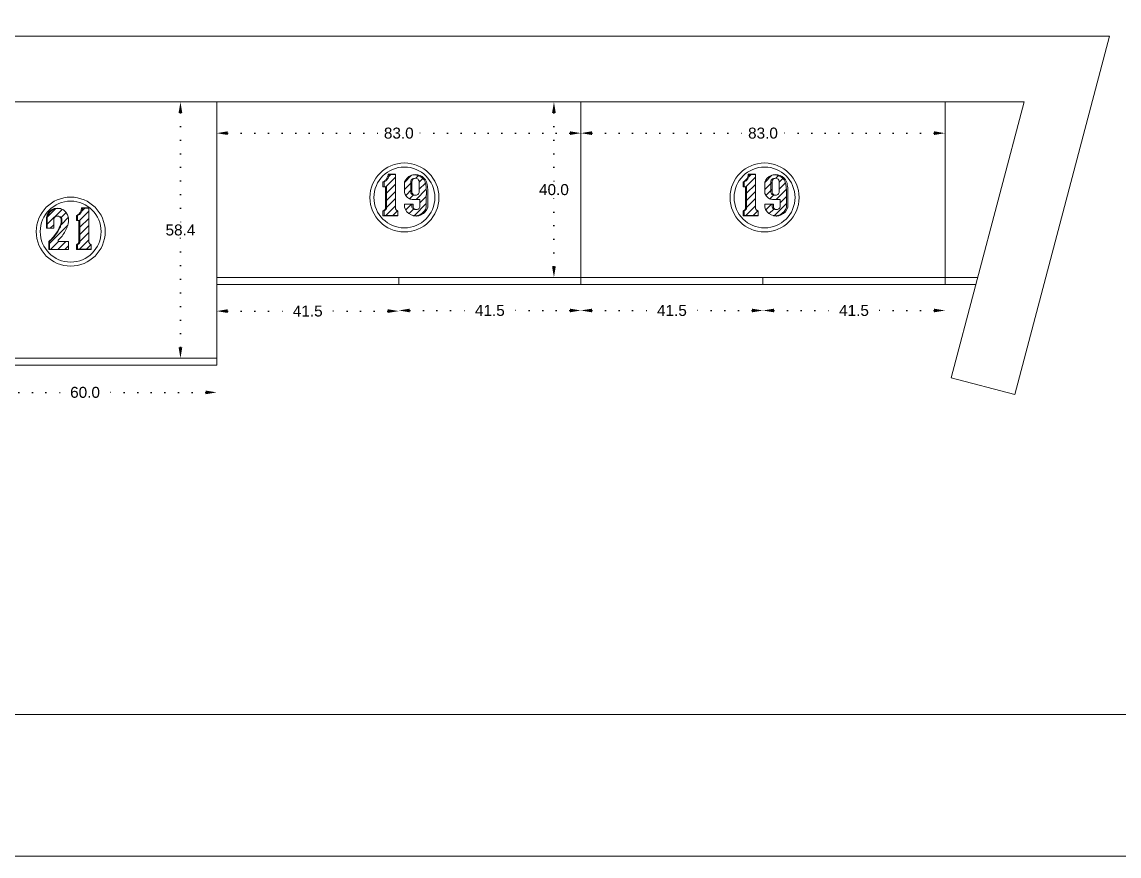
# Model space of a CAD drawing. Header units: inches. Extents: x -1979 to 7680, y -968 to 3127.
# Drawn here: x 5305.4 to 5555.5, y 553.8 to 743.9 of the extents above; entities that cross this region are included whole.
import ezdxf

# ---------------------------------------------------------------- set-up
doc = ezdxf.new("R2010")
doc.units = ezdxf.units.IN
doc.header["$MEASUREMENT"] = 0
doc.linetypes.add('ACAD_ISO07W100', pattern=[3, 0, -3])
doc.styles.get("Standard").update_dxf_attribs({"font": 'arial.ttf'})
doc.dimstyles.new('Copy of Standard', dxfattribs={"dimtxt": 2.5, "dimasz": 2.5, "dimexe": 0.18, "dimexo": 0.0625, "dimgap": 0.09, "dimtad": 0, "dimtih": 1, "dimtoh": 1, "dimdec": 1, "dimzin": 0, "dimdsep": 46, "dimtxsty": 'Standard', "dimcen": 0.09, "dimse1": 1, "dimse2": 1, "dimadec": 0, "dimazin": 0, "dimtfac": 1, "dimtdec": 1, "dimtix": 1, "dimtofl": 0, "dimtmove": 0, "dimatfit": 3, "dimfxl": 1, "dimtolj": 1, "dimtzin": 0, "dimarcsym": 0})
pattern_1 = [(45, (4779.6773, 1275.2771), (-0.8148213, 0.8148213), [])]
pattern_2 = [(45, (4697.6027, 1275.2771), (-0.8148213, 0.8148213), [])]
pattern_3 = [(45, (4657.0852, 1269.1722), (-0.8148213, 0.8148213), [])]

# ---------------------------------------------------------------- blocks, each defined once
blk = doc.blocks.new('*D240')
at = {"color": 0, "linetype": 'ACAD_ISO07W100', "lineweight": -2, "transparency": 16777216}
for p, q in [((5292.32, 659.47), (5316.48, 659.47)), ((5347.32, 659.47), (5323.16, 659.47))]:
    blk.add_line(p, q, dxfattribs=at)
at = {"color": 0, "transparency": 16777216}
for points in [[(5292.32, 659.89), (5292.32, 659.06), (5289.82, 659.47)], [(5347.32, 659.89), (5347.32, 659.06), (5349.82, 659.47)]]:
    blk.add_solid(points, dxfattribs=at)
at = {"layer": 'Defpoints', "color": 0, "transparency": 16777216}
for p in [(5349.82, 665.67), (5289.82, 659.47), (5289.82, 655.67)]:
    blk.add_point(p, dxfattribs=at)
at = {"color": 0, "lineweight": 20, "transparency": 16777216, "insert": (5319.82, 659.47), "char_height": 2.5, "attachment_point": 5}
blk.add_mtext('\\A1;60.0', dxfattribs=at)
blk = doc.blocks.new('*D235')
at = {"color": 0, "linetype": 'ACAD_ISO07W100', "lineweight": -2, "transparency": 16777216}
for p, q in [((5341.56, 723.17), (5341.56, 697.83)), ((5341.56, 669.77), (5341.56, 695.1))]:
    blk.add_line(p, q, dxfattribs=at)
at = {"color": 0, "transparency": 16777216}
for points in [[(5341.14, 723.17), (5341.98, 723.17), (5341.56, 725.67)], [(5341.14, 669.77), (5341.98, 669.77), (5341.56, 667.27)]]:
    blk.add_solid(points, dxfattribs=at)
at = {"layer": 'Defpoints', "color": 0, "transparency": 16777216}
for p in [(5341.56, 725.67), (5349.82, 725.67), (5349.82, 667.27)]:
    blk.add_point(p, dxfattribs=at)
at = {"color": 0, "lineweight": 20, "transparency": 16777216, "insert": (5341.56, 696.47), "char_height": 2.5, "attachment_point": 5}
blk.add_mtext('\\A1;58.4', dxfattribs=at)
blk = doc.blocks.new('*D236')
at = {"color": 0, "linetype": 'ACAD_ISO07W100', "lineweight": -2, "transparency": 16777216}
for p, q in [((5476.82, 678.14), (5491.67, 678.14)), ((5513.32, 678.14), (5498.47, 678.14))]:
    blk.add_line(p, q, dxfattribs=at)
at = {"color": 0, "transparency": 16777216}
for points in [[(5476.82, 678.55), (5476.82, 677.72), (5474.32, 678.14)], [(5513.32, 678.55), (5513.32, 677.72), (5515.82, 678.14)]]:
    blk.add_solid(points, dxfattribs=at)
at = {"layer": 'Defpoints', "color": 0, "transparency": 16777216}
for p in [(5474.32, 684.07), (5515.82, 679.07), (5515.82, 678.14)]:
    blk.add_point(p, dxfattribs=at)
at = {"color": 0, "lineweight": 20, "transparency": 16777216, "insert": (5495.07, 678.14), "char_height": 2.5, "attachment_point": 5}
blk.add_mtext('\\A1;41.5', dxfattribs=at)
blk = doc.blocks.new('*D237')
at = {"color": 0, "linetype": 'ACAD_ISO07W100', "lineweight": -2, "transparency": 16777216}
for p, q in [((5435.32, 678.14), (5450.17, 678.14)), ((5471.82, 678.14), (5456.97, 678.14))]:
    blk.add_line(p, q, dxfattribs=at)
at = {"color": 0, "transparency": 16777216}
for points in [[(5435.32, 678.55), (5435.32, 677.72), (5432.82, 678.14)], [(5471.82, 678.55), (5471.82, 677.72), (5474.32, 678.14)]]:
    blk.add_solid(points, dxfattribs=at)
at = {"layer": 'Defpoints', "color": 0, "transparency": 16777216}
for p in [(5432.82, 684.07), (5474.32, 684.07), (5474.32, 678.14)]:
    blk.add_point(p, dxfattribs=at)
at = {"color": 0, "lineweight": 20, "transparency": 16777216, "insert": (5453.57, 678.14), "char_height": 2.5, "attachment_point": 5}
blk.add_mtext('\\A1;41.5', dxfattribs=at)
blk = doc.blocks.new('*D238')
at = {"color": 0, "linetype": 'ACAD_ISO07W100', "lineweight": -2, "transparency": 16777216}
for p, q in [((5393.82, 678.14), (5408.67, 678.14)), ((5430.32, 678.14), (5415.47, 678.14))]:
    blk.add_line(p, q, dxfattribs=at)
at = {"color": 0, "transparency": 16777216}
for points in [[(5393.82, 678.55), (5393.82, 677.72), (5391.32, 678.14)], [(5430.32, 678.55), (5430.32, 677.72), (5432.82, 678.14)]]:
    blk.add_solid(points, dxfattribs=at)
at = {"layer": 'Defpoints', "color": 0, "transparency": 16777216}
for p in [(5391.32, 684.07), (5432.82, 684.07), (5432.82, 678.14)]:
    blk.add_point(p, dxfattribs=at)
at = {"color": 0, "lineweight": 20, "transparency": 16777216, "insert": (5412.07, 678.14), "char_height": 2.5, "attachment_point": 5}
blk.add_mtext('\\A1;41.5', dxfattribs=at)
blk = doc.blocks.new('*D239')
at = {"color": 0, "linetype": 'ACAD_ISO07W100', "lineweight": -2, "transparency": 16777216}
for p, q in [((5352.32, 678), (5367.17, 678)), ((5388.82, 678), (5373.97, 678))]:
    blk.add_line(p, q, dxfattribs=at)
at = {"color": 0, "transparency": 16777216}
for points in [[(5352.32, 678.42), (5352.32, 677.58), (5349.82, 678)], [(5388.82, 678.42), (5388.82, 677.58), (5391.32, 678)]]:
    blk.add_solid(points, dxfattribs=at)
at = {"layer": 'Defpoints', "color": 0, "transparency": 16777216}
for p in [(5391.32, 684.07), (5349.82, 679.07), (5391.32, 678)]:
    blk.add_point(p, dxfattribs=at)
at = {"color": 0, "lineweight": 20, "transparency": 16777216, "insert": (5370.57, 678), "char_height": 2.5, "attachment_point": 5}
blk.add_mtext('\\A1;41.5', dxfattribs=at)
blk = doc.blocks.new('*D245')
at = {"color": 0, "linetype": 'ACAD_ISO07W100', "lineweight": -2, "transparency": 16777216}
for p, q in [((5426.68, 723.17), (5426.68, 707.03)), ((5426.68, 688.17), (5426.68, 704.3))]:
    blk.add_line(p, q, dxfattribs=at)
at = {"color": 0, "transparency": 16777216}
for points in [[(5426.26, 723.17), (5427.1, 723.17), (5426.68, 725.67)], [(5426.26, 688.17), (5427.1, 688.17), (5426.68, 685.67)]]:
    blk.add_solid(points, dxfattribs=at)
at = {"layer": 'Defpoints', "color": 0, "transparency": 16777216}
for p in [(5426.68, 725.67), (5432.82, 725.67), (5432.82, 685.67)]:
    blk.add_point(p, dxfattribs=at)
at = {"color": 0, "lineweight": 20, "transparency": 16777216, "insert": (5426.68, 705.67), "char_height": 2.5, "attachment_point": 5}
blk.add_mtext('\\A1;40.0', dxfattribs=at)
blk = doc.blocks.new('*D283')
at = {"color": 0, "linetype": 'ACAD_ISO07W100', "lineweight": -2, "transparency": 16777216}
for p, q in [((5352.32, 718.55), (5387.99, 718.55)), ((5430.32, 718.55), (5394.65, 718.55))]:
    blk.add_line(p, q, dxfattribs=at)
at = {"color": 0, "transparency": 16777216}
for points in [[(5352.32, 718.97), (5352.32, 718.14), (5349.82, 718.55)], [(5430.32, 718.97), (5430.32, 718.14), (5432.82, 718.55)]]:
    blk.add_solid(points, dxfattribs=at)
at = {"layer": 'Defpoints', "color": 0, "transparency": 16777216}
for p in [(5349.82, 725.67), (5432.82, 725.67), (5432.82, 718.55)]:
    blk.add_point(p, dxfattribs=at)
at = {"color": 0, "lineweight": 20, "transparency": 16777216, "insert": (5391.32, 718.55), "char_height": 2.5, "attachment_point": 5}
blk.add_mtext('\\A1;83.0', dxfattribs=at)
blk = doc.blocks.new('*D284')
at = {"color": 0, "linetype": 'ACAD_ISO07W100', "lineweight": -2, "transparency": 16777216}
for p, q in [((5435.32, 718.55), (5470.99, 718.55)), ((5513.32, 718.55), (5477.65, 718.55))]:
    blk.add_line(p, q, dxfattribs=at)
at = {"color": 0, "transparency": 16777216}
for points in [[(5435.32, 718.97), (5435.32, 718.14), (5432.82, 718.55)], [(5513.32, 718.97), (5513.32, 718.14), (5515.82, 718.55)]]:
    blk.add_solid(points, dxfattribs=at)
at = {"layer": 'Defpoints', "color": 0, "transparency": 16777216}
for p in [(5432.82, 725.67), (5515.82, 725.67), (5515.82, 718.55)]:
    blk.add_point(p, dxfattribs=at)
at = {"color": 0, "lineweight": 20, "transparency": 16777216, "insert": (5474.32, 718.55), "char_height": 2.5, "attachment_point": 5}
blk.add_mtext('\\A1;83.0', dxfattribs=at)

msp = doc.modelspace()

# ---------------------------------------------------------------- hatches: boundary and pattern name
at = {"lineweight": 20}
h = msp.add_hatch(dxfattribs=at)
h.set_pattern_fill('ANSI31', color=256, scale=9.218651)
h.set_pattern_definition(pattern_2)
h.paths.add_polyline_path([(5390.96, 700.89), (5390.89, 700.92), (5390.83, 700.97), (5390.77, 701.01), (5390.71, 701.07), (5390.67, 701.13), (5390.63, 701.2), (5390.6, 701.27), (5390.57, 701.34), (5390.56, 701.42), (5390.56, 701.49), (5390.56, 709.13), (5389.12, 709.13), (5389.1, 708.96), (5389.06, 708.78), (5389.01, 708.61), (5388.95, 708.44), (5388.87, 708.28), (5388.77, 708.13), (5388.66, 707.98), (5388.54, 707.85), (5388.41, 707.72), (5388.27, 707.61), (5388.12, 707.51), (5387.97, 707.43), (5387.97, 706.34), (5388.28, 706.34), (5388.52, 706.33), (5388.52, 701.52), (5388.51, 701.45), (5388.49, 701.38), (5388.46, 701.31), (5388.43, 701.24), (5388.39, 701.17), (5388.34, 701.12), (5388.29, 701.06), (5388.24, 701.01), (5388.17, 700.97), (5388.11, 700.94), (5388.04, 700.91), (5387.97, 700.89), (5387.97, 699.79), (5391.11, 699.79), (5391.11, 700.85), (5391.04, 700.87)])
h = msp.add_hatch(dxfattribs=at)
h.set_pattern_fill('ANSI31', color=256, scale=9.218651)
h.set_pattern_definition(pattern_2)
h.paths.add_polyline_path([(5397.59, 704.39), (5397.6, 704.52), (5397.61, 704.82), (5397.61, 705.13), (5397.6, 705.43), (5397.59, 705.74), (5397.56, 706.1), (5397.53, 706.43), (5397.47, 706.76), (5397.4, 707.09), (5397.32, 707.42), (5397.07, 707.88), (5396.74, 708.28), (5396.33, 708.62), (5395.87, 708.86), (5395.37, 709.01), (5394.85, 709.07), (5394.53, 709.04), (5394.1, 708.91), (5393.64, 708.66), (5393.23, 708.32), (5392.89, 707.91), (5392.64, 707.45), (5392.64, 705.01), (5392.7, 704.79), (5392.79, 704.58), (5392.89, 704.38), (5393.02, 704.19), (5393.17, 704.02), (5393.34, 703.87), (5393.53, 703.73), (5393.73, 703.62), (5393.94, 703.54), (5394.16, 703.47), (5394.38, 703.43), (5394.42, 703.43), (5395.83, 703.43), (5396.13, 703.42), (5396.13, 701.69), (5396.07, 701.53), (5395.97, 701.4), (5395.84, 701.28), (5395.7, 701.2), (5395.54, 701.15), (5395.37, 701.13), (5395.2, 701.15), (5394.91, 701.18), (5394.75, 701.23), (5394.61, 701.32), (5394.49, 701.43), (5394.39, 701.56), (5394.32, 701.71), (5394.32, 702.38), (5392.64, 702.38), (5392.64, 701.69), (5392.86, 701.13), (5393.19, 700.64), (5393.62, 700.23), (5394.12, 699.93), (5394.62, 699.76), (5394.98, 699.72), (5395.57, 699.78), (5396.12, 699.97), (5396.62, 700.28), (5397.05, 700.68), (5397.38, 701.17), (5397.59, 701.71)])
h.paths.add_polyline_path([(5395.78, 704.69), (5395.65, 704.56), (5395.49, 704.47), (5395.32, 704.41), (5395.14, 704.39), (5394.96, 704.41), (5394.78, 704.47), (5394.62, 704.56), (5394.49, 704.69), (5394.39, 704.84), (5394.32, 705.01), (5394.32, 707.45), (5394.35, 707.66), (5394.43, 707.86), (5394.56, 708.03), (5394.73, 708.16), (5394.93, 708.24), (5395.14, 708.27), (5395.35, 708.24), (5395.55, 708.16), (5395.72, 708.03), (5395.85, 707.86), (5395.93, 707.66), (5395.96, 707.45), (5395.96, 705.01), (5395.89, 704.84)], flags=16)
h = msp.add_hatch(dxfattribs=at)
h.set_pattern_fill('ANSI31', color=256, scale=9.218651)
h.set_pattern_definition(pattern_1)
h.paths.add_polyline_path([(5473.04, 700.89), (5472.97, 700.92), (5472.9, 700.97), (5472.84, 701.01), (5472.79, 701.07), (5472.74, 701.13), (5472.7, 701.2), (5472.67, 701.27), (5472.65, 701.34), (5472.64, 701.42), (5472.63, 701.49), (5472.63, 709.13), (5471.2, 709.13), (5471.18, 708.96), (5471.14, 708.78), (5471.09, 708.61), (5471.02, 708.44), (5470.94, 708.28), (5470.85, 708.13), (5470.74, 707.98), (5470.62, 707.85), (5470.49, 707.72), (5470.35, 707.61), (5470.2, 707.51), (5470.04, 707.43), (5470.04, 706.34), (5470.35, 706.34), (5470.59, 706.33), (5470.59, 701.52), (5470.58, 701.45), (5470.56, 701.38), (5470.54, 701.31), (5470.5, 701.24), (5470.46, 701.17), (5470.42, 701.12), (5470.37, 701.06), (5470.31, 701.01), (5470.25, 700.97), (5470.18, 700.94), (5470.11, 700.91), (5470.04, 700.89), (5470.04, 699.79), (5473.19, 699.79), (5473.19, 700.85), (5473.11, 700.87)])
h = msp.add_hatch(dxfattribs=at)
h.set_pattern_fill('ANSI31', color=256, scale=9.218651)
h.set_pattern_definition(pattern_1)
h.paths.add_polyline_path([(5479.67, 704.39), (5479.67, 704.52), (5479.68, 704.82), (5479.68, 705.13), (5479.68, 705.43), (5479.66, 705.74), (5479.64, 706.1), (5479.6, 706.43), (5479.55, 706.76), (5479.48, 707.09), (5479.4, 707.42), (5479.15, 707.88), (5478.81, 708.28), (5478.41, 708.62), (5477.95, 708.86), (5477.44, 709.01), (5476.92, 709.07), (5476.61, 709.04), (5476.18, 708.91), (5475.71, 708.66), (5475.3, 708.32), (5474.96, 707.91), (5474.71, 707.45), (5474.71, 705.01), (5474.77, 704.79), (5474.86, 704.58), (5474.97, 704.38), (5475.1, 704.19), (5475.25, 704.02), (5475.42, 703.87), (5475.6, 703.73), (5475.8, 703.62), (5476.01, 703.54), (5476.23, 703.47), (5476.46, 703.43), (5476.49, 703.43), (5477.91, 703.43), (5478.21, 703.42), (5478.21, 701.69), (5478.14, 701.53), (5478.04, 701.4), (5477.92, 701.28), (5477.77, 701.2), (5477.61, 701.15), (5477.45, 701.13), (5477.28, 701.15), (5476.99, 701.18), (5476.83, 701.23), (5476.69, 701.32), (5476.56, 701.43), (5476.46, 701.56), (5476.4, 701.71), (5476.4, 702.38), (5474.71, 702.38), (5474.71, 701.69), (5474.93, 701.13), (5475.26, 700.64), (5475.69, 700.23), (5476.2, 699.93), (5476.69, 699.76), (5477.06, 699.72), (5477.64, 699.78), (5478.2, 699.97), (5478.7, 700.28), (5479.12, 700.68), (5479.45, 701.17), (5479.67, 701.71)])
h.paths.add_polyline_path([(5477.86, 704.69), (5477.73, 704.56), (5477.57, 704.47), (5477.39, 704.41), (5477.21, 704.39), (5477.03, 704.41), (5476.86, 704.47), (5476.7, 704.56), (5476.57, 704.69), (5476.46, 704.84), (5476.39, 705.01), (5476.39, 707.45), (5476.42, 707.66), (5476.5, 707.86), (5476.63, 708.03), (5476.8, 708.16), (5477, 708.24), (5477.21, 708.27), (5477.42, 708.24), (5477.62, 708.16), (5477.79, 708.03), (5477.92, 707.86), (5478, 707.66), (5478.03, 707.45), (5478.03, 705.01), (5477.96, 704.84)], flags=16)
h = msp.add_hatch(dxfattribs=at)
h.set_pattern_fill('ANSI31', color=256, scale=9.218651)
h.set_pattern_definition(pattern_3)
h.paths.add_polyline_path([(5316.03, 693.86), (5313.67, 693.86), (5313.67, 694.14), (5313.91, 694.37), (5314.14, 694.61), (5314.36, 694.85), (5314.57, 695.11), (5314.77, 695.38), (5314.96, 695.65), (5315.14, 695.93), (5315.3, 696.22), (5315.46, 696.52), (5315.6, 696.82), (5315.73, 697.13), (5315.77, 697.25), (5315.84, 697.44), (5315.91, 697.63), (5315.96, 697.83), (5316, 698.03), (5316.03, 698.24), (5316.05, 698.44), (5316.06, 698.65), (5316.06, 698.85), (5316.05, 699.06), (5316.03, 699.26), (5315.83, 699.96), (5315.44, 700.57), (5314.9, 701.05), (5314.31, 701.32), (5313.69, 701.41), (5312.98, 701.31), (5312.33, 701.01), (5311.79, 700.53), (5311.4, 699.93), (5311.21, 699.24), (5311.21, 698.52), (5311.21, 696.87), (5312.69, 696.87), (5312.69, 699.04), (5312.83, 699.3), (5313.02, 699.49), (5313.26, 699.61), (5313.52, 699.65), (5313.69, 699.62), (5313.79, 699.61), (5313.79, 699.61), (5313.95, 699.58), (5314.19, 699.46), (5314.38, 699.28), (5314.5, 699.05), (5314.55, 698.79), (5314.55, 698.62), (5314.54, 698.45), (5314.52, 698.28), (5314.5, 698.12), (5314.47, 697.95), (5314.43, 697.79), (5314.38, 697.63), (5314.32, 697.47), (5314.26, 697.32), (5314.19, 697.17), (5314.11, 696.99), (5313.95, 696.67), (5313.78, 696.36), (5313.59, 696.05), (5313.4, 695.75), (5313.19, 695.46), (5312.97, 695.18), (5312.75, 694.9), (5312.51, 694.63), (5312.26, 694.38), (5312, 694.13), (5311.73, 693.89), (5311.73, 692.06), (5316.03, 692.06)])
h = msp.add_hatch(dxfattribs=at)
h.set_pattern_fill('ANSI31', color=256, scale=9.218651)
h.set_pattern_definition(pattern_3)
h.paths.add_polyline_path([(5321.1, 693.21), (5321.03, 693.25), (5320.97, 693.29), (5320.91, 693.34), (5320.85, 693.39), (5320.81, 693.45), (5320.77, 693.52), (5320.74, 693.59), (5320.71, 693.66), (5320.7, 693.74), (5320.69, 693.82), (5320.69, 701.46), (5319.26, 701.46), (5319.24, 701.28), (5319.2, 701.1), (5319.15, 700.93), (5319.08, 700.76), (5319, 700.6), (5318.91, 700.45), (5318.8, 700.3), (5318.68, 700.17), (5318.55, 700.05), (5318.41, 699.93), (5318.26, 699.84), (5318.1, 699.75), (5318.1, 698.67), (5318.42, 698.67), (5318.65, 698.65), (5318.65, 693.85), (5318.64, 693.77), (5318.63, 693.7), (5318.6, 693.63), (5318.57, 693.56), (5318.53, 693.5), (5318.48, 693.44), (5318.43, 693.38), (5318.37, 693.34), (5318.31, 693.29), (5318.25, 693.26), (5318.18, 693.23), (5318.1, 693.21), (5318.1, 692.11), (5321.25, 692.11), (5321.25, 693.17), (5321.17, 693.19)])

# ---------------------------------------------------------------- linework, layer by layer
for p, q in [((5089.82, 740.67), (5553.29, 740.67)), ((5553.29, 740.67), (5531.73, 658.99)), ((5089.82, 725.67), (5533.82, 725.67)), ((5312.82, 725.67), (5376.12, 725.67)), ((5349.82, 667.27), (5349.82, 725.67)), ((5432.82, 684.07), (5432.82, 725.67)), ((5533.82, 725.67), (5463.82, 725.67)), ((5515.82, 725.67), (5515.82, 684.07)), ((5533.82, 725.67), (5517.23, 662.82)), ((5387.97, 707.43), (5387.97, 706.34)), ((5470.04, 707.43), (5470.04, 706.34)), ((5318.1, 699.75), (5318.1, 698.67)), ((5387.97, 699.79), (5391.11, 699.79)), ((5470.04, 699.79), (5473.19, 699.79)), ((5318.1, 692.11), (5321.25, 692.11)), ((5349.82, 685.67), (5515.82, 685.67)), ((5391.32, 684.07), (5391.32, 685.67)), ((5474.32, 684.07), (5474.32, 685.67)), ((5515.82, 685.67), (5523.26, 685.67)), ((5349.82, 684.07), (5522.84, 684.07)), ((5349.82, 667.27), (5289.82, 667.27)), ((5289.82, 665.67), (5349.82, 665.67)), ((5349.82, 665.67), (5349.82, 667.27)), ((5517.23, 662.82), (5531.73, 658.99))]:
    msp.add_line(p, q, dxfattribs=at)
for points in [[(5029.29, 553.8), (6076.35, 553.8), (6076.35, 1294.15), (5029.29, 1294.15)], [(5037.45, 586.05), (6064.59, 586.05), (6064.59, 1253.81), (5037.45, 1253.81)], [(5395.37, 699.67), (5395.37, 699.68), (5395.27, 699.67)], [(5477.45, 699.67), (5477.45, 699.68), (5477.35, 699.67)]]:
    msp.add_lwpolyline(points, close=True, dxfattribs=at)
for points in [[(5387.72, 699.74), (5391.11, 699.74), (5391.11, 699.79), (5391.11, 700.85), (5391.04, 700.87), (5390.96, 700.89), (5390.89, 700.92), (5390.83, 700.97), (5390.77, 701.01), (5390.71, 701.07), (5390.67, 701.13), (5390.63, 701.2), (5390.6, 701.27), (5390.57, 701.34), (5390.56, 701.42), (5390.56, 701.49), (5390.56, 709.13), (5390.56, 709.18), (5388.89, 709.18), (5388.87, 709), (5388.83, 708.82), (5388.78, 708.65), (5388.71, 708.48), (5388.63, 708.32), (5388.54, 708.16), (5388.43, 708.02), (5388.31, 707.88), (5388.18, 707.75), (5388.03, 707.64), (5387.88, 707.54), (5387.72, 707.45), (5387.72, 706.34), (5387.97, 706.34), (5388.28, 706.34), (5388.28, 701.49), (5388.27, 701.42), (5388.25, 701.34), (5388.22, 701.27), (5388.19, 701.21), (5388.15, 701.14), (5388.11, 701.08), (5388.05, 701.03), (5387.99, 700.98), (5387.93, 700.94), (5387.87, 700.9), (5387.8, 700.87), (5387.72, 700.85), (5387.72, 699.74), (5387.97, 699.79), (5387.97, 700.89), (5388.04, 700.91), (5388.11, 700.94), (5388.17, 700.97), (5388.24, 701.01), (5388.29, 701.06), (5388.34, 701.12), (5388.39, 701.17), (5388.43, 701.24), (5388.46, 701.31), (5388.49, 701.38), (5388.51, 701.45), (5388.52, 701.52), (5388.52, 706.33), (5388.28, 706.34)], [(5387.72, 707.45), (5387.97, 707.43), (5388.12, 707.51), (5388.27, 707.61), (5388.41, 707.72), (5388.54, 707.85), (5388.66, 707.98), (5388.77, 708.13), (5388.87, 708.28), (5388.95, 708.44), (5389.01, 708.61), (5389.06, 708.78), (5389.1, 708.96), (5389.12, 709.13)], [(5388.89, 709.18), (5389.12, 709.13), (5390.56, 709.13)], [(5394.1, 708.91), (5393.64, 708.66), (5393.23, 708.32), (5392.89, 707.91), (5392.64, 707.45), (5392.64, 705.01), (5392.7, 704.79), (5392.79, 704.58), (5392.89, 704.38), (5393.02, 704.19), (5393.17, 704.02), (5393.34, 703.87), (5393.53, 703.73), (5393.73, 703.62), (5393.94, 703.54), (5394.16, 703.47), (5394.38, 703.43), (5394.42, 703.43), (5394.61, 703.42), (5396.13, 703.42)], [(5394.85, 708.23), (5394.64, 708.2), (5394.44, 708.12), (5394.27, 707.99), (5394.14, 707.82), (5394.06, 707.63), (5394.03, 707.42), (5394.03, 705), (5394.1, 704.84), (5394.21, 704.69), (5394.34, 704.56), (5394.49, 704.47), (5394.67, 704.41), (5394.85, 704.39), (5395.14, 704.39), (5395.32, 704.41), (5395.49, 704.47), (5395.65, 704.56), (5395.78, 704.69), (5395.89, 704.84), (5395.96, 705.01), (5395.96, 707.45)], [(5394.1, 708.91), (5394.53, 709.04), (5394.61, 709.06), (5395.14, 709.11), (5395.66, 709.06), (5396.17, 708.91), (5396.64, 708.66), (5397.05, 708.32), (5397.39, 707.91), (5397.64, 707.45), (5397.72, 707.12), (5397.79, 706.78), (5397.84, 706.45), (5397.88, 706.11), (5397.91, 705.75), (5397.92, 705.44), (5397.93, 705.13), (5397.93, 704.83), (5397.92, 704.52), (5397.91, 704.39), (5397.91, 701.69), (5397.69, 701.13), (5397.36, 700.64), (5396.93, 700.23), (5396.43, 699.93), (5395.86, 699.74), (5395.37, 699.68)], [(5395.96, 707.45), (5395.93, 707.66), (5395.85, 707.86), (5395.72, 708.03), (5395.55, 708.16), (5395.35, 708.24), (5395.14, 708.27), (5394.93, 708.24), (5394.73, 708.16), (5394.56, 708.03), (5394.43, 707.86), (5394.35, 707.66), (5394.32, 707.45), (5394.32, 705.01), (5394.39, 704.84), (5394.49, 704.69), (5394.62, 704.56), (5394.78, 704.47), (5394.96, 704.41), (5395.14, 704.39)], [(5394.62, 699.76), (5394.98, 699.72), (5395.57, 699.78), (5396.12, 699.97), (5396.62, 700.28), (5397.05, 700.68), (5397.38, 701.17), (5397.59, 701.71), (5397.59, 704.39), (5397.6, 704.52), (5397.61, 704.82), (5397.61, 705.13), (5397.6, 705.43), (5397.59, 705.74), (5397.56, 706.1), (5397.53, 706.43), (5397.47, 706.76), (5397.4, 707.09), (5397.32, 707.42), (5397.07, 707.88), (5396.74, 708.28), (5396.33, 708.62), (5395.87, 708.86), (5395.37, 709.01), (5394.85, 709.07), (5394.53, 709.04)], [(5469.8, 699.74), (5473.19, 699.74), (5473.19, 699.79), (5473.19, 700.85), (5473.11, 700.87), (5473.04, 700.89), (5472.97, 700.92), (5472.9, 700.97), (5472.84, 701.01), (5472.79, 701.07), (5472.74, 701.13), (5472.7, 701.2), (5472.67, 701.27), (5472.65, 701.34), (5472.64, 701.42), (5472.63, 701.49), (5472.63, 709.13), (5472.63, 709.18), (5470.97, 709.18), (5470.94, 709), (5470.91, 708.82), (5470.85, 708.65), (5470.79, 708.48), (5470.71, 708.32), (5470.61, 708.16), (5470.5, 708.02), (5470.38, 707.88), (5470.25, 707.75), (5470.11, 707.64), (5469.96, 707.54), (5469.8, 707.45), (5469.8, 706.34), (5470.04, 706.34), (5470.35, 706.34), (5470.35, 701.49), (5470.34, 701.42), (5470.32, 701.34), (5470.3, 701.27), (5470.27, 701.21), (5470.23, 701.14), (5470.18, 701.08), (5470.13, 701.03), (5470.07, 700.98), (5470.01, 700.94), (5469.94, 700.9), (5469.87, 700.87), (5469.8, 700.85), (5469.8, 699.74), (5470.04, 699.79), (5470.04, 700.89), (5470.11, 700.91), (5470.18, 700.94), (5470.25, 700.97), (5470.31, 701.01), (5470.37, 701.06), (5470.42, 701.12), (5470.46, 701.17), (5470.5, 701.24), (5470.54, 701.31), (5470.56, 701.38), (5470.58, 701.45), (5470.59, 701.52), (5470.59, 706.33), (5470.35, 706.34)], [(5469.8, 707.45), (5470.04, 707.43), (5470.2, 707.51), (5470.35, 707.61), (5470.49, 707.72), (5470.62, 707.85), (5470.74, 707.98), (5470.85, 708.13), (5470.94, 708.28), (5471.02, 708.44), (5471.09, 708.61), (5471.14, 708.78), (5471.18, 708.96), (5471.2, 709.13)], [(5470.97, 709.18), (5471.2, 709.13), (5472.63, 709.13)], [(5476.18, 708.91), (5475.71, 708.66), (5475.3, 708.32), (5474.96, 707.91), (5474.71, 707.45), (5474.71, 705.01), (5474.77, 704.79), (5474.86, 704.58), (5474.97, 704.38), (5475.1, 704.19), (5475.25, 704.02), (5475.42, 703.87), (5475.6, 703.73), (5475.8, 703.62), (5476.01, 703.54), (5476.23, 703.47), (5476.46, 703.43), (5476.49, 703.43), (5476.68, 703.42), (5478.21, 703.42)], [(5476.92, 708.23), (5476.71, 708.2), (5476.52, 708.12), (5476.35, 707.99), (5476.22, 707.82), (5476.14, 707.63), (5476.11, 707.42), (5476.11, 705), (5476.18, 704.84), (5476.28, 704.69), (5476.41, 704.56), (5476.57, 704.47), (5476.74, 704.41), (5476.92, 704.39), (5477.21, 704.39), (5477.39, 704.41), (5477.57, 704.47), (5477.73, 704.56), (5477.86, 704.69), (5477.96, 704.84), (5478.03, 705.01), (5478.03, 707.45)], [(5476.18, 708.91), (5476.61, 709.04), (5476.69, 709.06), (5477.21, 709.11), (5477.74, 709.06), (5478.25, 708.91), (5478.71, 708.66), (5479.12, 708.32), (5479.46, 707.91), (5479.71, 707.45), (5479.8, 707.12), (5479.86, 706.78), (5479.92, 706.45), (5479.96, 706.11), (5479.98, 705.75), (5480, 705.44), (5480, 705.13), (5480, 704.83), (5479.99, 704.52), (5479.98, 704.39), (5479.98, 701.69), (5479.77, 701.13), (5479.44, 700.64), (5479.01, 700.23), (5478.5, 699.93), (5477.94, 699.74), (5477.45, 699.68)], [(5478.03, 707.45), (5478, 707.66), (5477.92, 707.86), (5477.79, 708.03), (5477.62, 708.16), (5477.42, 708.24), (5477.21, 708.27), (5477, 708.24), (5476.8, 708.16), (5476.63, 708.03), (5476.5, 707.86), (5476.42, 707.66), (5476.39, 707.45), (5476.39, 705.01), (5476.46, 704.84), (5476.57, 704.69), (5476.7, 704.56), (5476.86, 704.47), (5477.03, 704.41), (5477.21, 704.39)], [(5476.69, 699.76), (5477.06, 699.72), (5477.64, 699.78), (5478.2, 699.97), (5478.7, 700.28), (5479.12, 700.68), (5479.45, 701.17), (5479.67, 701.71), (5479.67, 704.39), (5479.67, 704.52), (5479.68, 704.82), (5479.68, 705.13), (5479.68, 705.43), (5479.66, 705.74), (5479.64, 706.1), (5479.6, 706.43), (5479.55, 706.76), (5479.48, 707.09), (5479.4, 707.42), (5479.15, 707.88), (5478.81, 708.28), (5478.41, 708.62), (5477.95, 708.86), (5477.44, 709.01), (5476.92, 709.07), (5476.61, 709.04)], [(5395.37, 701.13), (5395.54, 701.15), (5395.7, 701.2), (5395.84, 701.28), (5395.97, 701.4), (5396.07, 701.53), (5396.13, 701.69), (5396.13, 703.42), (5395.83, 703.43), (5394.42, 703.43)], [(5477.45, 701.13), (5477.61, 701.15), (5477.77, 701.2), (5477.92, 701.28), (5478.04, 701.4), (5478.14, 701.53), (5478.21, 701.69), (5478.21, 703.42), (5477.91, 703.43), (5476.49, 703.43)], [(5311.03, 696.87), (5311.03, 698.54), (5311.02, 699.26), (5311.22, 699.96), (5311.6, 700.57), (5312.15, 701.05), (5312.81, 701.35), (5313.52, 701.45), (5314.24, 701.35), (5314.31, 701.32), (5314.9, 701.05), (5315.44, 700.57), (5315.83, 699.96), (5316.03, 699.26), (5316.05, 699.06), (5316.06, 698.85), (5316.06, 698.65), (5316.05, 698.44), (5316.03, 698.24), (5316, 698.03), (5315.96, 697.83), (5315.91, 697.63), (5315.84, 697.44), (5315.77, 697.25), (5315.73, 697.13), (5315.6, 696.82), (5315.46, 696.52), (5315.3, 696.22), (5315.14, 695.93), (5314.96, 695.65), (5314.77, 695.38), (5314.57, 695.11), (5314.36, 694.85), (5314.14, 694.61), (5313.91, 694.37), (5313.67, 694.14), (5313.67, 693.86), (5316.03, 693.86), (5316.03, 692.06), (5316.03, 692.02), (5311.55, 692.02)], [(5311.21, 696.87), (5311.21, 698.52), (5311.21, 699.24), (5311.4, 699.93), (5311.79, 700.53), (5312.33, 701.01), (5312.98, 701.31), (5313.69, 701.41), (5314.31, 701.32)], [(5317.86, 692.06), (5321.25, 692.06), (5321.25, 692.11), (5321.25, 693.17), (5321.17, 693.19), (5321.1, 693.21), (5321.03, 693.25), (5320.97, 693.29), (5320.91, 693.34), (5320.85, 693.39), (5320.81, 693.45), (5320.77, 693.52), (5320.74, 693.59), (5320.71, 693.66), (5320.7, 693.74), (5320.69, 693.82), (5320.69, 701.46), (5320.69, 701.5), (5319.03, 701.5), (5319.01, 701.32), (5318.97, 701.14), (5318.92, 700.97), (5318.85, 700.8), (5318.77, 700.64), (5318.67, 700.48), (5318.57, 700.34), (5318.45, 700.2), (5318.31, 700.08), (5318.17, 699.96), (5318.02, 699.86), (5317.86, 699.78), (5317.86, 698.67), (5318.1, 698.67), (5318.42, 698.67), (5318.42, 693.82), (5318.41, 693.74), (5318.39, 693.67), (5318.36, 693.6), (5318.33, 693.53), (5318.29, 693.46), (5318.24, 693.4), (5318.19, 693.35), (5318.13, 693.3), (5318.07, 693.26), (5318, 693.22), (5317.93, 693.19), (5317.86, 693.17), (5317.86, 692.06), (5318.1, 692.11), (5318.1, 693.21), (5318.18, 693.23), (5318.25, 693.26), (5318.31, 693.29), (5318.37, 693.34), (5318.43, 693.38), (5318.48, 693.44), (5318.53, 693.5), (5318.57, 693.56), (5318.6, 693.63), (5318.63, 693.7), (5318.64, 693.77), (5318.65, 693.85), (5318.65, 698.65), (5318.42, 698.67)], [(5317.86, 699.78), (5318.1, 699.75), (5318.26, 699.84), (5318.41, 699.93), (5318.55, 700.05), (5318.68, 700.17), (5318.8, 700.3), (5318.91, 700.45), (5319, 700.6), (5319.08, 700.76), (5319.15, 700.93), (5319.2, 701.1), (5319.24, 701.28), (5319.26, 701.46)], [(5319.03, 701.5), (5319.26, 701.46), (5320.69, 701.46)], [(5395.27, 699.67), (5394.69, 699.74), (5394.62, 699.76), (5394.12, 699.93), (5393.62, 700.23), (5393.19, 700.64), (5392.86, 701.13), (5392.64, 701.69), (5392.64, 702.38), (5394.32, 702.38), (5394.61, 702.38), (5394.61, 701.69), (5394.68, 701.53), (5394.77, 701.4), (5394.9, 701.28), (5395.05, 701.2), (5395.2, 701.15)], [(5395.37, 701.13), (5395.2, 701.15), (5394.91, 701.18), (5394.75, 701.23), (5394.61, 701.32), (5394.49, 701.43), (5394.39, 701.56), (5394.32, 701.71), (5394.32, 702.38)], [(5477.35, 699.67), (5476.76, 699.74), (5476.69, 699.76), (5476.2, 699.93), (5475.69, 700.23), (5475.26, 700.64), (5474.93, 701.13), (5474.71, 701.69), (5474.71, 702.38), (5476.4, 702.38), (5476.68, 702.38), (5476.68, 701.69), (5476.75, 701.53), (5476.85, 701.4), (5476.97, 701.28), (5477.12, 701.2), (5477.28, 701.15)], [(5477.45, 701.13), (5477.28, 701.15), (5476.99, 701.18), (5476.83, 701.23), (5476.69, 701.32), (5476.56, 701.43), (5476.46, 701.56), (5476.4, 701.71), (5476.4, 702.38)], [(5311.03, 696.87), (5311.21, 696.87), (5312.69, 696.87), (5312.69, 698.99), (5312.7, 699.07), (5312.83, 699.3), (5313.02, 699.49), (5313.26, 699.61), (5313.52, 699.65), (5313.69, 699.62), (5313.79, 699.61), (5313.79, 699.61)], [(5314.22, 699.3), (5314.34, 699.07), (5314.39, 698.8), (5314.39, 698.64), (5314.38, 698.47), (5314.37, 698.3), (5314.34, 698.13), (5314.31, 697.96), (5314.27, 697.8), (5314.22, 697.64), (5314.17, 697.48), (5314.1, 697.32), (5314.03, 697.17), (5313.95, 696.99), (5313.79, 696.67), (5313.61, 696.35), (5313.43, 696.04), (5313.23, 695.74), (5313.02, 695.45), (5312.8, 695.16), (5312.57, 694.88), (5312.33, 694.61), (5312.08, 694.35), (5311.82, 694.1), (5311.55, 693.86), (5311.55, 692.02), (5311.73, 692.06), (5316.03, 692.06)], [(5314.22, 699.3), (5314.03, 699.49), (5313.79, 699.61), (5313.95, 699.58), (5314.19, 699.46), (5314.38, 699.28), (5314.5, 699.05), (5314.55, 698.79), (5314.55, 698.62), (5314.54, 698.45), (5314.52, 698.28), (5314.5, 698.12), (5314.47, 697.95), (5314.43, 697.79), (5314.38, 697.63), (5314.32, 697.47), (5314.26, 697.32), (5314.19, 697.17), (5314.11, 696.99), (5313.95, 696.67), (5313.78, 696.36), (5313.59, 696.05), (5313.4, 695.75), (5313.19, 695.46), (5312.97, 695.18), (5312.75, 694.9), (5312.51, 694.63), (5312.26, 694.38), (5312, 694.13), (5311.73, 693.89)], [(5311.55, 693.86), (5311.73, 693.89), (5311.73, 692.06)]]:
    msp.add_lwpolyline(points, dxfattribs=at)
for centre, radius in [((5392.6, 703.89), 7.86), ((5392.6, 703.89), 6.94), ((5474.68, 703.89), 7.86), ((5474.68, 703.89), 6.94), ((5316.55, 696.11), 7.86), ((5316.55, 696.11), 6.94)]:
    msp.add_circle(centre, radius, dxfattribs=at)

# ---------------------------------------------------------------- dimensions: what is measured, and where the dimension line sits
for base, p1, p2, angle, picture, middle in [((5341.56, 725.67), (5349.82, 667.27), (5349.82, 725.67), 90, '*D235', (5341.56, 696.47)), ((5426.68, 725.67), (5432.82, 685.67), (5432.82, 725.67), 270, '*D245', (5426.68, 705.67))]:
    dim = msp.add_linear_dim(base=base, p1=p1, p2=p2, angle=angle, dimstyle='Copy of Standard', dxfattribs=at)
    dim.commit()
    dim.dimension.update_dxf_attribs({"geometry": picture, "text_midpoint": middle})
for base, p1, p2, picture, middle in [((5432.82, 718.55), (5349.82, 725.67), (5432.82, 725.67), '*D283', (5391.32, 718.55)), ((5515.82, 718.55), (5432.82, 725.67), (5515.82, 725.67), '*D284', (5474.32, 718.55)), ((5391.32, 678), (5349.82, 679.07), (5391.32, 684.07), '*D239', (5370.57, 678)), ((5432.82, 678.14), (5391.32, 684.07), (5432.82, 684.07), '*D238', (5412.07, 678.14)), ((5474.32, 678.14), (5432.82, 684.07), (5474.32, 684.07), '*D237', (5453.57, 678.14)), ((5515.82, 678.14), (5474.32, 684.07), (5515.82, 679.07), '*D236', (5495.07, 678.14))]:
    dim = msp.add_linear_dim(base=base, p1=p1, p2=p2, dimstyle='Copy of Standard', dxfattribs=at)
    dim.commit()
    dim.dimension.update_dxf_attribs({"geometry": picture, "text_midpoint": middle})
dim = msp.add_linear_dim(base=(5289.82, 659.47), p1=(5349.82, 665.67), p2=(5289.82, 655.67), dimstyle='Copy of Standard', dxfattribs=at)
dim.commit()
dim.dimension.update_dxf_attribs({"geometry": '*D240', "text_midpoint": (5319.82, 659.47), "dimtype": 160})

doc.saveas('drawing.dxf')
